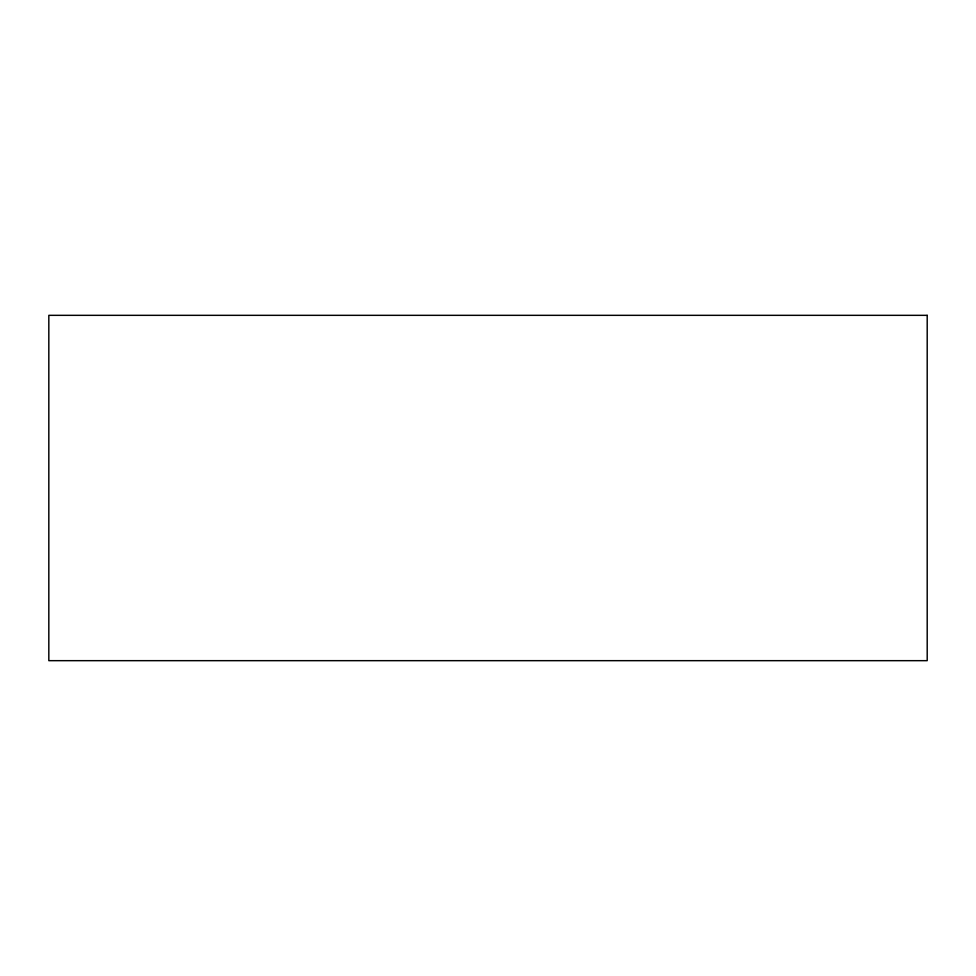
<?xml version="1.0" encoding="UTF-8"?>
<svg xmlns="http://www.w3.org/2000/svg" width="976" height="976" viewBox="0 0 976 976"><rect width="100%" height="100%" fill="white"/><g stroke="black" fill="none" stroke-linecap="round" stroke-linejoin="round"><path stroke-width="1.46" d="M927.2 315.333L48.824 315.333L48.824 660.667L927.2 660.667L927.2 315.333"/></g></svg>
